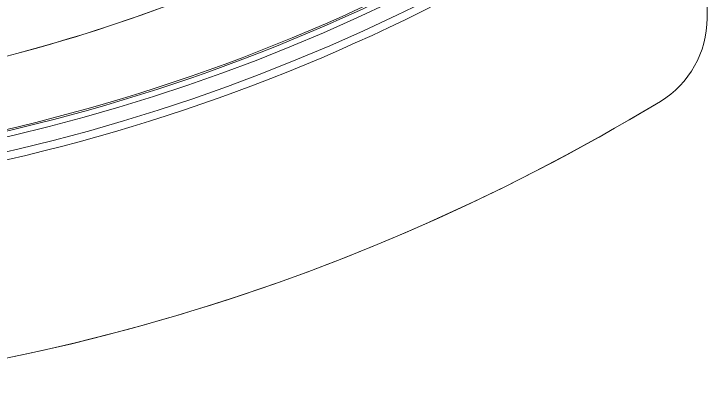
# Model space of a CAD drawing. Header units: millimetres. Extents: x 559 to 1112, y 323 to 643.
# Drawn here: x 741.99 to 779.15, y 382.34 to 403.08 of the extents above; entities that cross this region are included whole.
import ezdxf

# ---------------------------------------------------------------- set-up
doc = ezdxf.new("R2010")
doc.units = ezdxf.units.MM
doc.layers.add('core', color=7, linetype='Continuous', lineweight=20)

msp = doc.modelspace()

# ---------------------------------------------------------------- linework, layer by layer
at = {"layer": 'core', "lineweight": 13}
msp.add_line((779.145, 408.707), (779.145, 402.839), dxfattribs=at)
msp.add_line((779.145, 408.707), (779.145, 402.839), dxfattribs=at)
for centre, radius, start, end in [((719.145, 487.282), 89.341, 235.50132, 304.49868), ((719.145, 487.282), 89.341, 270, 304.49868), ((719.145, 493.318), 99.403, 234.05643, 305.94357), ((719.145, 493.318), 99.011, 270, 305.90558), ((719.145, 493.318), 99.101, 270, 305.91575), ((719.145, 493.318), 100.175, 234.02621, 305.97379), ((719.145, 493.318), 100.6, 270, 305.96564), ((773.945, 402.839), 5.2, 301.2018, 360), ((773.945, 402.839), 5.2, 301.2018, 360), ((719.145, 493.318), 110.98, 238.79815, 301.20185), ((719.145, 493.318), 110.98, 270, 301.20185)]:
    msp.add_arc(centre, radius, start, end, dxfattribs=at)

doc.saveas('drawing.dxf')
